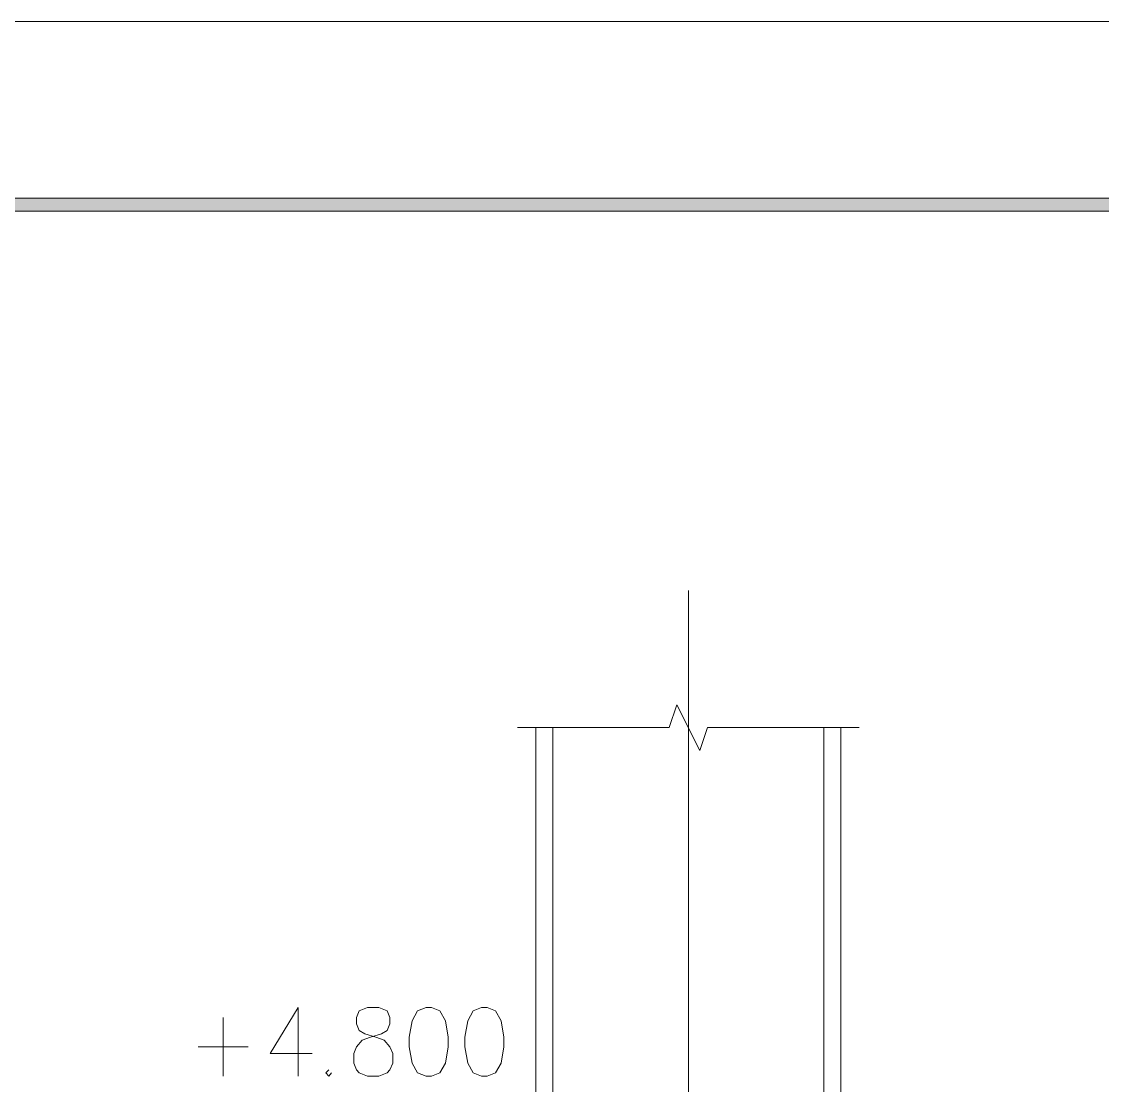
# Model space of a CAD drawing. Header units: millimetres. Extents: x 0 to 586, y 0 to 414.
# Drawn here: x 469.3 to 527.5, y 356.8 to 414.1 of the extents above; entities that cross this region are included whole.
import ezdxf

# ---------------------------------------------------------------- set-up
doc = ezdxf.new("R2010")
doc.units = ezdxf.units.MM

msp = doc.modelspace()

# ---------------------------------------------------------------- hatches: boundary and pattern name
h = msp.add_hatch(color=0)
h.dxf.hatch_style = 2
h.paths.add_polyline_path([(576.117861, 404.569083), (575.429944, 403.877639), (24.994306, 403.877639), (24.302861, 404.569083)])

# ---------------------------------------------------------------- linework, layer by layer
at = {"color": 0, "lineweight": 0}
for points in [[(0, 0), (585.632278, 0), (585.632278, 414.0835), (0, 414.0835)], [(576.117861, 404.569083), (575.429944, 403.877639), (24.994306, 403.877639), (24.302861, 404.569083)], [(487.90225, 360.990444), (487.454222, 360.814056), (487.302528, 360.461278), (487.302528, 360.1085), (487.454222, 359.75925), (487.754083, 359.582861), (488.350278, 359.406472), (488.798306, 359.230083), (489.098167, 358.877306), (489.249861, 358.524528), (489.249861, 357.995361), (489.098167, 357.646111), (488.95, 357.469722), (488.501972, 357.293333), (487.90225, 357.293333), (487.454222, 357.469722), (487.302528, 357.646111), (487.154361, 357.995361), (487.154361, 358.524528), (487.302528, 358.877306), (487.602389, 359.230083), (488.050417, 359.406472), (488.650139, 359.582861), (488.95, 359.75925), (489.098167, 360.1085), (489.098167, 360.461278), (488.95, 360.814056), (488.501972, 360.990444)], [(491.0455, 360.990444), (490.593944, 360.814056), (490.297611, 360.284889), (490.145917, 359.406472), (490.145917, 358.877306), (490.297611, 357.995361), (490.593944, 357.469722), (491.0455, 357.293333), (491.345361, 357.293333), (491.793389, 357.469722), (492.09325, 357.995361), (492.241417, 358.877306), (492.241417, 359.406472), (492.09325, 360.284889), (491.793389, 360.814056), (491.345361, 360.990444)], [(494.037056, 360.990444), (493.589028, 360.814056), (493.289167, 360.284889), (493.141, 359.406472), (493.141, 358.877306), (493.289167, 357.995361), (493.589028, 357.469722), (494.037056, 357.293333), (494.336917, 357.293333), (494.784944, 357.469722), (495.084806, 357.995361), (495.2365, 358.877306), (495.2365, 359.406472), (495.084806, 360.284889), (494.784944, 360.814056), (494.336917, 360.990444)]]:
    msp.add_lwpolyline(points, close=True, dxfattribs=at)
for points in [[(505.167194, 307.283556), (505.167194, 383.458861)], [(504.140611, 376.064639), (504.549833, 377.299361)], [(504.549833, 377.299361), (505.784556, 374.833444)], [(495.96675, 376.064639), (504.140611, 376.064639)], [(496.951, 314.677778), (496.951, 376.064639)], [(497.87175, 314.677778), (497.87175, 376.064639)], [(505.784556, 374.833444), (506.193778, 376.064639)], [(506.193778, 376.064639), (514.367639, 376.064639)], [(512.462639, 376.064639), (512.462639, 314.677778)], [(513.383389, 376.064639), (513.383389, 314.677778)], [(484.159278, 360.990444), (482.6635, 358.524528), (484.910694, 358.524528)], [(484.159278, 360.990444), (484.159278, 357.293333)], [(480.119972, 360.461278), (480.119972, 357.293333)], [(478.772361, 358.877306), (481.467583, 358.877306)], [(485.80675, 357.646111), (485.658583, 357.469722), (485.80675, 357.293333), (485.954917, 357.469722)]]:
    msp.add_lwpolyline(points, dxfattribs=at)

doc.saveas('drawing.dxf')
